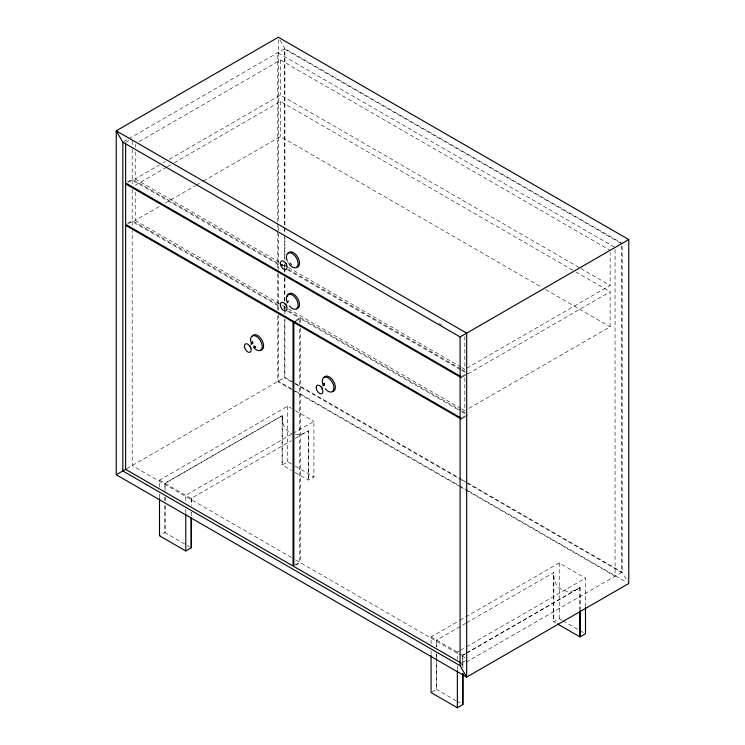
<?xml version="1.0" encoding="UTF-8"?>
<svg xmlns="http://www.w3.org/2000/svg" width="745" height="745" viewBox="0 0 745 745"><rect width="100%" height="100%" fill="white"/><g stroke="black" fill="none" stroke-linecap="round" stroke-linejoin="round"><path stroke-width="0.56" stroke-dasharray="3.73 2.79" d="M165.036 505.129L164.98 532.619L159.505 535.776M165.045 500.547L165.055 497.111M165.064 490.238L165.083 483.356L282.253 415.71A21.111 17.237 -60 0 0 291.91 433.59M282.253 415.71L282.159 464.973L291.537 470.384M436.626 658.487L436.561 689.414L431.085 692.58M436.626 657.341L436.635 653.905M436.644 647.033L436.663 640.16M466.603 622.755L553.833 572.505L553.74 621.768L555.612 622.848M123.828 141.625L127.851 139.296M128.857 138.719L284.897 48.63L622.177 243.364M125.626 142.491L129.379 140.321M139.213 141.587L280.511 60.01L610.136 250.32M127.497 181.864L132.191 179.154L279.347 264.121M128.438 182.274L132.191 180.104L279.347 265.071M135.199 151.831L135.199 178.996L159.253 165.111M163.267 162.801L165.269 161.637M169.273 159.328L280.511 95.099L579.889 267.949M135.199 185.319L166.265 167.383M167.271 166.805L170.279 165.073M174.283 162.755L280.511 101.422L574.851 271.366M127.497 223.286L132.191 220.576L279.347 305.534M128.438 223.686L132.191 221.526L279.552 306.605M135.199 192.117L135.199 220.408L160.259 205.946M165.269 203.059L195.33 185.701M196.335 185.123L202.342 181.65M203.348 181.072L280.511 136.521L541.587 287.253M295.849 320.341L299.602 318.171L299.602 322.827M296.668 320.816L300.421 318.655L460.82 411.249M126.846 468.652L284.897 377.398L293.958 382.632M159.505 487.1L159.505 480.143L287.635 406.165L291.528 408.418M291.891 434.056L185.784 495.313L185.784 502.27M292.897 433.478L313.915 421.344L313.915 476.977L308.439 480.143L295.299 472.553M159.505 480.143L191.167 498.424L291.416 440.658M295.318 438.284L308.439 430.824L308.439 480.143L308.337 430.768A21.111 17.237 -60 0 1 293.018 433.963M291.528 464.051L287.635 461.807L282.159 464.973L282.159 415.654L164.98 483.3L164.98 490.182M466.826 368.142L610.136 285.41L610.136 252.583M462.198 376.188L465.96 374.018M462.198 377.138L610.136 291.733L610.136 326.822L466.826 409.564M462.198 417.6L467.832 414.35M462.198 418.55L465.96 416.39M294.908 564.924L299.602 562.214L299.602 327.474M295.728 565.399L300.421 562.689L460.82 655.293M431.085 643.894L431.085 636.938L459.116 620.753M460.112 620.175L559.216 562.969L585.495 578.139L585.495 605.955M465.709 623.388L436.561 640.095L436.561 646.977M459.367 650.953L457.365 652.108L457.365 659.064M460.373 650.376L465.374 647.489M466.379 646.911L585.495 578.139M461.229 654.343L462.747 655.218L465.746 653.477M466.752 652.899L579.917 587.563L579.964 610.528M465.849 653.542L462.841 655.274L462.841 667.893M466.854 652.965L580.02 587.619L580.02 609.41M462.198 662.594L465.96 660.424M460.103 665.704L465.141 662.799M466.147 662.221L622.177 572.132L622.177 244.528M562.13 620.287L559.216 618.601L553.74 621.768L553.74 572.449M580.904 268.535L610.136 285.41M575.857 271.944L610.136 291.733M545.619 289.582L610.136 326.822M439.084 323.46L442.111 325.211M135.199 178.996L279.347 262.221M284.385 265.127L287.412 266.878M288.417 267.455L460.792 366.978M461.798 367.555L464.824 369.306L464.824 336.47M288.417 269.355L460.773 368.868M461.788 369.446L465.821 371.774M287.412 269.727L460.773 369.818M461.788 370.395L467.832 373.888M135.199 220.408L281.368 304.798M282.374 305.385L287.412 308.29M288.417 308.877L460.792 408.39M461.798 408.968L464.824 410.719L464.824 375.629M283.379 307.862L460.773 410.281M461.788 410.858L465.821 413.186M287.57 311.233L299.602 318.171M461.816 411.827L467.832 415.3M294.964 383.219L461.09 479.128M462.096 479.706L622.177 572.132L627.653 581.612M291.397 381.785L284.348 377.715L284.348 319.633M295.42 384.113L465.578 482.35M466.584 482.928L621.628 572.449L621.628 243.68L284.348 48.947L284.348 226.694M291.416 388.75L278.323 381.198L278.323 314.958M295.439 391.078L467.637 490.489M468.642 491.076L626.741 582.348M291.872 389.654L277.773 381.514L277.773 315.293M292.878 390.231L459.004 486.14M460.01 486.727L615.063 576.239L615.063 247.47L277.773 52.737L277.773 222.355M295.42 410.663L313.915 421.344M295.42 466.305L313.915 476.977M563.108 620.855L583.549 632.654M431.085 636.938L459.488 653.337M291.584 557.586L132.191 465.56L132.191 230.82M295.588 559.895L299.602 562.214M461.816 655.87L465.83 658.189M184.695 543.999L164.98 532.619L164.98 505.091M187.507 545.629L189.388 546.709M456.275 700.794L436.561 689.414L436.561 658.45M456.927 701.175L460.969 703.504M279.962 40.1L284.897 48.63L284.897 226.378M462.747 655.218L462.766 666.701M191.167 498.424L191.176 505.306M191.195 512.197L191.195 515.642L191.26 512.243M559.216 562.969L559.216 618.601M457.365 666.021L457.365 669.494M436.561 653.859L436.561 657.304M431.085 650.851L431.085 654.324M300.421 318.655L300.421 323.302M300.421 327.949L300.421 562.689M287.635 406.165L287.635 461.807M284.897 227.542L284.897 233.343M284.897 237.99L284.897 260.07M284.897 264.717L284.897 267.036M284.897 268.2L284.897 272.847M284.897 277.494L284.897 300.729M284.897 306.54L284.897 308.858M284.897 310.022L284.897 313.505M284.897 319.316L284.897 377.398M284.348 227.858L284.348 233.66M284.348 234.824L284.348 260.387M284.348 265.034L284.348 267.353M284.348 268.517L284.348 273.164M284.348 277.81L284.348 301.045M284.348 306.856L284.348 313.822M280.511 60.01L280.511 95.099M280.511 101.422L280.511 136.521M278.323 39.578L278.323 222.001M278.323 226.657L278.323 232.459M278.323 233.623L278.323 269.643M278.323 274.29L278.323 310.311M277.773 223.519L277.773 230.484M277.773 231.648L277.773 268.824M277.773 273.471L277.773 310.646M191.26 498.479L191.26 505.361M185.784 509.226L185.784 512.7M164.98 497.064L164.98 500.51M159.505 494.047L159.505 498.684M135.199 143.906L135.199 147.305M132.191 141.001L132.191 147.938M132.191 149.102L132.191 179.154M132.191 180.104L132.191 184.732M132.191 189.36L132.191 220.576M132.191 221.526L132.191 226.173M579.917 587.563A21.111 17.237 -60 0 1 561.46 589.425A21.111 17.237 -60 0 1 553.833 572.505M321.421 389.654A1.527 0.885 60 0 1 320.881 389.179M288.715 263.609A8.27 4.768 60 0 1 287.617 261.709M285.009 264.931A1.527 0.885 60 0 1 284.618 264.252"/><path stroke-width="1.12" d="M251.214 344.451L252.667 342.551L252.434 343.417L252.35 341.666L252.788 343.817M287.076 303.038L288.529 301.138M322.939 385.863L324.401 383.964L324.168 384.83L324.084 383.079L324.522 385.23M461.267 663.134L293.856 566.479L293.856 322.445L295.728 321.356M116.248 474.77L116.248 130.822L278.323 37.25L628.752 239.564L628.752 583.512L466.677 677.084L116.248 474.77L125.84 469.229M460.103 336.936L460.103 665.704L466.677 677.084L466.677 333.136L116.248 130.822L122.823 142.202L460.103 336.936L628.752 239.564M159.505 498.684L159.505 535.776L185.784 550.955L191.26 547.789L191.26 517.971M431.085 655.488L431.085 692.58L457.365 707.75L462.841 704.593L462.841 673.62L462.841 704.593M461.267 376.728L125.626 182.953L125.626 143.645M461.267 377.678L125.626 183.903L125.626 224.366L461.267 418.15M293.856 322.445L461.267 419.1M557.493 623.928L580.02 636.938L585.495 633.781L585.495 607.119M460.103 665.704L122.823 470.97L122.823 142.202M254.157 346.406L255.637 347.356L253.989 345.894M289.861 263.069L291.5 264.531M579.964 611.682L580.02 636.938L580.02 610.565M191.204 517.943L191.26 547.789M457.365 670.658L457.365 707.75M185.784 513.864L185.784 550.955M251.335 343.575A8.27 4.768 60 0 1 255.377 335.893A8.27 4.768 60 0 1 262.147 347.617A8.27 4.768 60 0 1 253.477 347.282M252.341 335.921A8.549 4.936 60 0 1 261.849 339.971A8.549 4.936 60 0 1 260.601 350.234M287.486 296.389A8.549 4.936 60 0 1 296.91 297.302A8.549 4.936 60 0 1 296.463 308.821M287.197 302.163A8.27 4.768 60 0 1 291.248 294.48A8.27 4.768 60 0 1 298.019 306.204A8.27 4.768 60 0 1 289.339 305.869M324.075 377.342A8.549 4.936 60 0 1 333.583 381.384A8.549 4.936 60 0 1 332.335 391.647M323.069 384.988A8.27 4.768 60 0 1 327.111 377.305A8.27 4.768 60 0 1 333.881 389.03A8.27 4.768 60 0 1 325.202 388.694M249.687 345.745A1.527 0.885 60 0 1 250.618 348.157M285.009 304.193A1.527 0.885 60 0 1 286.089 304.817M286.49 305.497A1.527 0.885 60 0 1 286.49 306.744M321.421 387.158A1.527 0.885 60 0 1 321.961 387.642M322.352 388.322A1.527 0.885 60 0 1 322.501 389.03M288.203 253.095A8.549 4.936 60 0 1 297.721 257.146A8.549 4.936 60 0 1 296.463 267.408M287.197 260.741A8.27 4.768 60 0 1 291.248 253.058A8.27 4.768 60 0 1 298.019 264.792A8.27 4.768 60 0 1 289.339 264.447M285.549 262.92A1.527 0.885 60 0 1 286.089 263.395M286.49 264.084A1.527 0.885 60 0 1 286.629 264.792M293.027 321.97L125.626 225.316L125.626 469.359L293.027 566.004L293.027 321.97M282.96 265.658L281.48 264.624L282.97 265.667M244.462 346.118A4.768 2.756 60 0 0 249.519 352.404A4.768 2.756 60 0 0 249.519 345.661A4.768 2.756 60 0 0 244.462 346.118M316.197 387.53A4.768 2.756 60 0 0 321.253 393.816A4.768 2.756 60 0 0 321.253 387.074A4.768 2.756 60 0 0 316.197 387.53M280.334 304.705A4.768 2.756 60 0 0 285.391 310.991A4.768 2.756 60 0 0 285.391 304.249A4.768 2.756 60 0 0 280.334 304.705M280.334 263.283A4.768 2.756 60 0 0 285.391 269.578A4.768 2.756 60 0 0 285.391 262.836A4.768 2.756 60 0 0 280.334 263.283"/></g></svg>
